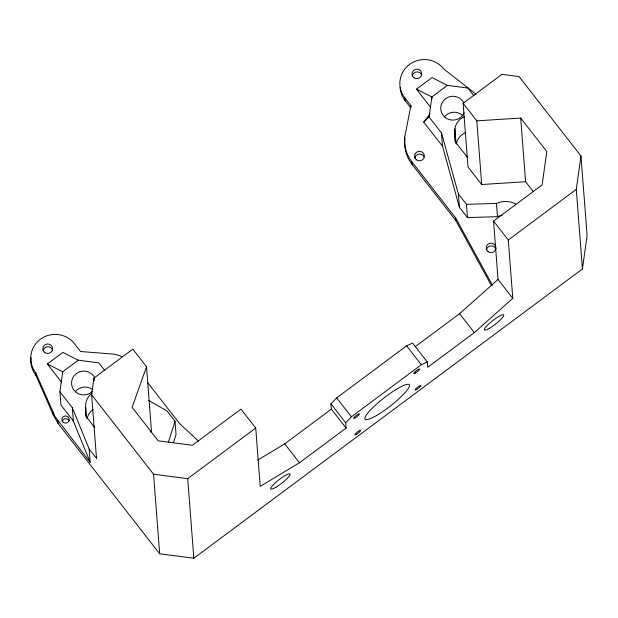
<?xml version="1.0" encoding="UTF-8"?>
<svg xmlns="http://www.w3.org/2000/svg" width="618" height="618" viewBox="0 0 618 618"><rect width="100%" height="100%" fill="white"/><g stroke="black" fill="none" stroke-linecap="round" stroke-linejoin="round"><path stroke-width="0.93" d="M91.873 393.411A15.859 15.473 -4.4 0 0 85.732 407.695L85.686 415.984L94.461 427.239M464.62 116.578A15.859 15.473 -4.4 0 0 454.902 128.838L454.833 141.167L467.702 157.675M59.915 391.797L72.321 407.71L89.147 448.985L90.166 462.249L73.341 420.974L60.935 405.06L59.915 391.797L62.727 371.773L78.27 360.201L98.772 362.866L104.681 370.445M89.147 448.985L96.516 458.44L91.618 394.771L93.959 378.085L132.816 349.155L146.52 366.729L151.418 430.398L150.777 432.206M96.516 458.44L96.779 456.586M502.187 215.203A22.178 21.638 -4.4 0 0 497.475 216.686L467.44 217.582L459.421 207.293L442.488 146.157L423.739 122.171L429.062 116.98L431.874 96.956L447.417 85.384L467.919 88.05L473.828 95.628M31.139 357.698A24.396 23.808 -4.4 0 0 35.875 375.304L53.38 415.134L58.061 423.454L159.668 553.79L193.843 558.239L582.419 268.961L576.293 189.371L580.974 155.999L519.05 76.562L501.963 74.338L463.106 103.268L468.004 166.937L481.708 184.512L525.594 181.731L533.311 191.619M582.419 268.961L587.1 235.582L580.974 155.999M491.372 285.493L455.852 220.587L412.059 164.411A35.836 34.971 -4.4 0 1 404.929 139.815L404.72 137.165L410.893 105.655L404.813 97.837A24.396 23.808 -4.4 0 1 409.502 64.457A24.396 23.808 -4.4 0 1 443.67 68.907L476.061 94.214M168.451 442.071L175.018 421.26L166.999 410.97L148.668 400.402M173.465 442.666L176.037 434.524L175.018 421.26M146.52 366.729L132.121 407.339L158.231 440.827L192.399 445.277L240.974 409.116L255.721 428.027L260.209 486.389L299.475 462.766L346.103 428.058L345.694 422.751L330.947 403.84L336.656 397.907L406.598 345.833L412.554 343.09L427.293 362.001L427.702 367.308L474.33 332.592L512.785 298.363L508.29 240L493.55 221.082L542.117 184.929L546.806 151.549L520.696 118.061L476.81 120.842L463.106 103.268M423.739 122.171L430.028 113.951M345.694 422.751L351.403 416.818L421.345 364.751L427.293 362.001M415.25 346.69L459.591 313.681L498.038 279.444L493.55 221.082M61.398 382.024L47.323 363.971L62.866 352.407L78.27 360.201M430.545 107.208L416.47 89.162L432.013 77.59L447.417 85.384M91.618 394.771L153.542 474.207L187.718 478.656L255.721 428.027M508.29 240L576.293 189.371M257.737 460.093L284.728 443.855L331.356 409.139L330.947 403.84M429.062 116.98L441.468 132.893L458.401 194.029L466.42 204.319L496.455 203.422A22.178 21.638 -4.4 0 1 515.621 203.863M416.47 89.162L431.874 96.956L432.013 98.849M47.323 363.971L62.727 371.773M198.463 441.097L179.514 423.508L147.555 382.511M404.72 137.165A35.836 34.971 -4.4 0 0 411.858 161.754L455.651 217.93L492.546 285.369M498.038 279.444L512.785 298.363M459.591 313.681L474.33 332.592M406.598 345.833L421.345 364.751M336.656 397.907L351.403 416.818M331.356 409.139L346.103 428.058M284.728 443.855L299.475 462.766M121.877 356.609A35.836 34.971 -4.4 0 0 113.349 354.083L80.626 351.526L74.523 343.724A24.396 23.808 -4.4 0 0 40.355 339.274A24.396 23.808 -4.4 0 0 35.666 372.654L55.195 416.81L90.166 462.249M400.093 87.331A24.396 23.808 -4.4 0 0 405.022 100.487L410.545 107.594M520.696 118.061L525.594 181.731M496.455 203.422L497.475 216.686M476.81 120.842L481.708 184.512M466.42 204.319L467.44 217.582M454.902 128.838L456.053 143.824M454.879 132.878L455.605 142.356M458.401 194.029L459.421 207.293M455.651 217.93L455.852 220.587M441.468 132.893L442.488 146.157M410.893 105.655L411.032 107.416M411.858 161.754L412.059 164.411M404.813 97.837L405.022 100.487M187.718 478.656L193.843 558.239M153.542 474.207L159.668 553.79M93.959 378.085L94.175 380.935M85.732 407.695L86.458 417.173M72.321 407.71L73.341 420.974M57.853 420.804L58.061 423.454M53.179 412.484L53.38 415.134M35.666 372.654L35.875 375.304M62.155 421.723A3.662 3.569 -4.4 0 1 69.162 420.827M87.107 418.78A15.859 15.473 -4.4 0 1 93.102 409.325M43.098 350.754A4.882 4.759 -4.4 0 1 52.769 350.769M92.345 391.433A12.198 11.904 -4.4 0 1 74.214 390.445A12.198 11.904 -4.4 0 1 77.273 372.955A12.198 11.904 -4.4 0 1 94.732 377.76M75.357 391.657A12.198 11.904 -4.4 0 1 92.468 389.487M456.254 143.963A15.859 15.473 -4.4 0 1 465.841 132.491M412.245 75.944A4.882 4.759 -4.4 0 1 421.592 74.755M464.157 112.762A12.198 11.904 -4.4 0 1 445.648 117.775A12.198 11.904 -4.4 0 1 445.122 99.058A12.198 11.904 -4.4 0 1 463.879 102.943M444.504 116.848A12.198 11.904 -4.4 0 1 462.805 115.705M414.856 158.092A4.882 4.759 -4.4 0 1 424.203 156.902M486.451 249.927A4.882 4.759 -4.4 0 1 495.806 248.745M63.33 422.372A3.662 3.569 -4.4 0 0 69.201 420.008A3.662 3.569 -4.4 0 0 64.195 416.238A3.662 3.569 -4.4 0 0 63.33 422.372M44.735 352.507A4.882 4.759 -4.4 0 0 52.561 349.363A4.882 4.759 -4.4 0 0 45.886 344.326A4.882 4.759 -4.4 0 0 44.735 352.507M275.69 487.393A12.198 2.233 -37.9 0 0 290.089 474.245A12.198 2.233 -37.9 0 0 275.334 482.797A12.198 2.233 -37.9 0 0 275.69 487.393M355.08 417.892A3.662 0.672 -37.9 0 0 359.398 413.952A3.662 0.672 -37.9 0 0 354.971 416.517A3.662 0.672 -37.9 0 0 355.08 417.892M489.41 328.289A12.198 2.233 -37.9 0 0 503.801 315.141A12.198 2.233 -37.9 0 0 489.054 323.693A12.198 2.233 -37.9 0 0 489.41 328.289M376.462 415.528A28.049 5.137 -37.9 0 0 409.572 385.292A28.049 5.137 -37.9 0 0 375.651 404.96A28.049 5.137 -37.9 0 0 376.462 415.528M416.571 389.502A3.662 0.672 -37.9 0 0 420.889 385.562A3.662 0.672 -37.9 0 0 416.47 388.127A3.662 0.672 -37.9 0 0 416.571 389.502M415.304 373.056A3.662 0.672 -37.9 0 0 419.63 369.116A3.662 0.672 -37.9 0 0 415.203 371.681A3.662 0.672 -37.9 0 0 415.304 373.056M356.03 434.516A3.662 0.672 -37.9 0 0 360.649 430.514A3.662 0.672 -37.9 0 0 356.563 432.67A3.662 0.672 -37.9 0 0 356.03 434.516M413.882 77.69A4.882 4.759 -4.4 0 0 421.708 74.546A4.882 4.759 -4.4 0 0 415.033 69.517A4.882 4.759 -4.4 0 0 413.882 77.69M416.501 159.838A4.882 4.759 -4.4 0 0 424.319 156.694A4.882 4.759 -4.4 0 0 417.637 151.665A4.882 4.759 -4.4 0 0 416.501 159.838M488.096 251.68A4.882 4.759 -4.4 0 0 495.914 248.536A4.882 4.759 -4.4 0 0 489.24 243.507A4.882 4.759 -4.4 0 0 488.096 251.68"/></g></svg>
